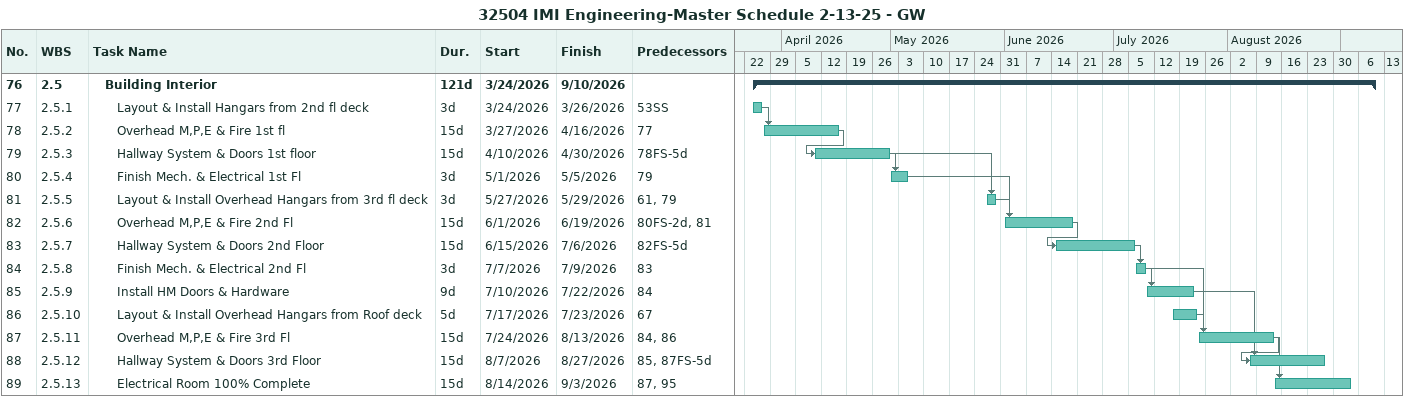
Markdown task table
32504 IMI Engineering-Master Schedule 2-13-25 - GW

| ID | WBS | Task | Duration | Start | Finish | Predecessors |
|---|---|---|---|---|---|---|
| 76 | 2.5 | **Building Interior** | 121d | 2026-03-24 | 2026-09-10 |  |
| 77 | 2.5.1 | Layout & Install Hangars from 2nd fl deck | 3d | 2026-03-24 | 2026-03-26 | 53SS |
| 78 | 2.5.2 | Overhead M,P,E & Fire 1st fl | 15d | 2026-03-27 | 2026-04-16 | 77 |
| 79 | 2.5.3 | Hallway System & Doors 1st floor | 15d | 2026-04-10 | 2026-04-30 | 78FS-5d |
| 80 | 2.5.4 | Finish Mech. & Electrical 1st Fl | 3d | 2026-05-01 | 2026-05-05 | 79 |
| 81 | 2.5.5 | Layout & Install Overhead Hangars from 3rd fl deck | 3d | 2026-05-27 | 2026-05-29 | 61, 79 |
| 82 | 2.5.6 | Overhead M,P,E & Fire 2nd Fl | 15d | 2026-06-01 | 2026-06-19 | 80FS-2d, 81 |
| 83 | 2.5.7 | Hallway System & Doors 2nd Floor | 15d | 2026-06-15 | 2026-07-06 | 82FS-5d |
| 84 | 2.5.8 | Finish Mech. & Electrical 2nd Fl | 3d | 2026-07-07 | 2026-07-09 | 83 |
| 85 | 2.5.9 | Install HM Doors & Hardware | 9d | 2026-07-10 | 2026-07-22 | 84 |
| 86 | 2.5.10 | Layout & Install Overhead Hangars from Roof deck | 5d | 2026-07-17 | 2026-07-23 | 67 |
| 87 | 2.5.11 | Overhead M,P,E & Fire 3rd Fl | 15d | 2026-07-24 | 2026-08-13 | 84, 86 |
| 88 | 2.5.12 | Hallway System & Doors 3rd Floor | 15d | 2026-08-07 | 2026-08-27 | 85, 87FS-5d |
| 89 | 2.5.13 | Electrical Room 100% Complete | 15d | 2026-08-14 | 2026-09-03 | 87, 95 |
